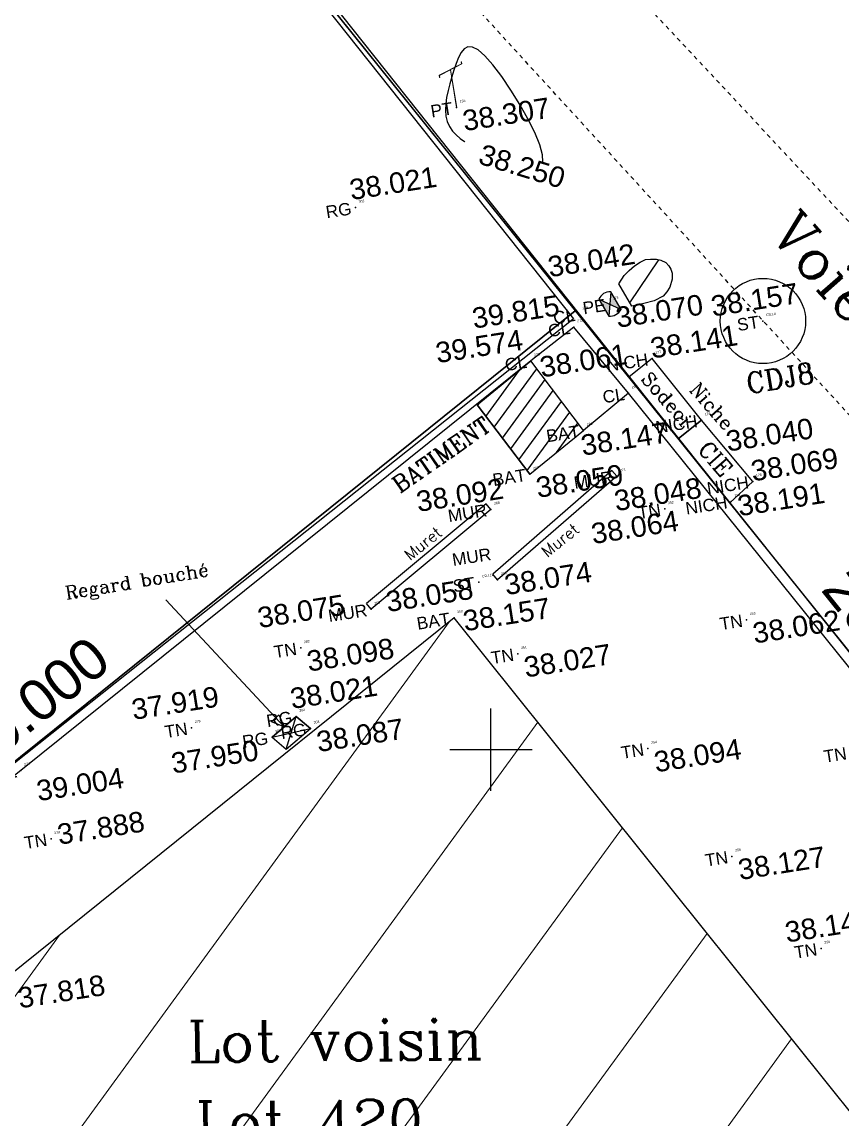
# Model space of a CAD drawing. Header units: metres. Extents: x 394092 to 394268, y 588562 to 588788.
# Drawn here: x 394188.6 to 394208.54, y 588641.02 to 588667.7 of the extents above; entities that cross this region are included whole.
import ezdxf
from ezdxf.enums import TextEntityAlignment as Align

# ---------------------------------------------------------------- set-up
doc = ezdxf.new("R2010")
doc.units = ezdxf.units.M
doc.linetypes.add('ACAD_ISO03W100', pattern=[30, 12, -18])
for name, color, linetype in [('BATIMENT', 6, 'Continuous'), ('CADRE', 7, 'Continuous'), ('Carroyage(1)_Croix', 7, 'Continuous'), ('CLOTURE', 7, 'Continuous'), ('CN_01_00', 7, 'Continuous'), ('Cotation Courbes de niveau', 7, 'Continuous'), ('Cotation Linéaire', 1, 'Continuous'), ('IL', 70, 'Continuous'), ('L', 10, 'Continuous'), ('NICHE', 1, 'Continuous'), ('POTEAU ELECTRIQUE', 20, 'Continuous'), ('POTEAU TELEPHONIQUE', 20, 'Continuous'), ('REGARD', 1, 'Continuous'), ('ROUTE', 251, 'Continuous'), ('TopoAlt', 150, 'Continuous'), ('TopoCod', 1, 'Continuous'), ('TOPOJIS', 7, 'Continuous'), ('TopoMat', 3, 'Continuous')]:
    doc.layers.add(name, color=color, linetype=linetype)
doc.layers.add('TELEPHONE', color=7, linetype='Continuous', lineweight=20)
doc.styles.add('ROMANC', font='romanc.shx', dxfattribs={"height": 10})
doc.styles.get("Standard").update_dxf_attribs({"font": 'arial.ttf'})
doc.dimstyles.new('ISO-25', dxfattribs={"dimtxt": 2.5, "dimasz": 2.5, "dimexe": 1.25, "dimexo": 0.625, "dimtad": 1, "dimdec": 3, "dimzin": 1, "dimtxsty": 'Standard', "dimcen": 2.5, "dimadec": 0, "dimazin": 0, "dimtfac": 1, "dimtdec": 3, "dimtmove": 0, "dimatfit": 3, "dimfxl": 1, "dimarcsym": 0})

# ---------------------------------------------------------------- blocks, each defined once
blk = doc.blocks.new('TCPOINT')
at = {"color": 0}
blk.add_point((0, 0), dxfattribs=at)
at = {"layer": 'TopoAlt'}
blk.add_attdef('ALT', text='', height=0.5, dxfattribs=at).set_placement((0.1, -0.1), align=Align.TOP_LEFT)
at = {"layer": 'TopoCod'}
blk.add_attdef('COD', text='', height=0.3, dxfattribs=at).set_placement((-0.1, 0), align=Align.MIDDLE_RIGHT)
at = {"layer": 'TopoMat'}
blk.add_attdef('MAT', (0.1, 0.1), '', height=0.3, dxfattribs=at)
blk = doc.blocks.new('p001')
at = {"layer": 'TELEPHONE', "color": 0}
for p, q in [((-0.01, 2.84), (-0.01, 0.188)), ((0, 2.823), (0, 0.188)), ((0.01, 2.847), (0.01, 0.188))]:
    blk.add_line(p, q, dxfattribs=at)
for points in [[(-0.832, 2.422), (-0.832, 2.567), (0.812, 3.114), (0.812, 3.244)], [(-0.812, 2.422), (-0.812, 2.552), (0.832, 3.099), (0.832, 3.244)], [(0.01, 2.836), (0.822, 3.107), (0.822, 3.244)], [(-0.822, 2.422), (-0.822, 2.56), (-0.01, 2.83)]]:
    blk.add_lwpolyline(points, dxfattribs=at)
at = {"layer": 'TELEPHONE', "flags": 128}
for points in [[(0.812, 3.244), (0.832, 3.244)], [(-0.812, 2.422), (-0.832, 2.422)], [(-0.01, 0.188), (0.01, 0.188)]]:
    blk.add_lwpolyline(points, dxfattribs=at)
blk = doc.blocks.new('jj')
h = blk.add_hatch(color=0)
h.dxf.hatch_style = 1
h.paths.add_polyline_path([(394414.784, 588989.632), (394415.033, 588989.457), (394415.282, 588989.633)])
h.paths.add_polyline_path([(394415.033, 588989.457), (394414.797, 588989.291), (394415.27, 588989.292)])
at = {"color": 0, "flags": 128}
blk.add_lwpolyline([(394414.784, 588989.632, 0.315698), (394414.797, 588989.291), (394415.27, 588989.292, 0.315698), (394415.282, 588989.633)], format="xyb", close=True, dxfattribs=at)
for points in [[(394414.784, 588989.632), (394415.27, 588989.292)], [(394414.797, 588989.291), (394415.282, 588989.633)]]:
    blk.add_lwpolyline(points, dxfattribs=at)
at = {"layer": 'POTEAU ELECTRIQUE', "color": 0, "flags": 128}
blk.add_lwpolyline([(394414.721, 588989.9), (394414.612, 588990.113), (394414.565, 588990.279), (394414.534, 588990.451), (394414.523, 588990.611), (394414.538, 588990.757), (394414.593, 588990.867), (394414.664, 588990.996), (394414.738, 588991.072), (394414.848, 588991.146), (394414.953, 588991.174), (394415.046, 588991.169), (394415.148, 588991.15), (394415.274, 588991.073), (394415.411, 588990.93), (394415.474, 588990.811), (394415.519, 588990.68), (394415.51, 588990.428), (394415.434, 588990.181), (394415.344, 588989.901), (394414.721, 588989.9)], close=True, dxfattribs=at)
blk.add_lwpolyline([(394415.254, 588989.9), (394414.701, 588991.034)], dxfattribs=at)
blk = doc.blocks.new('*D14')
at = {"layer": 'Defpoints', "color": 0, "transparency": 16777216}
for p in [(394120.614, 588761.996), (394247.991, 588603.509), (394247.991, 588603.509)]:
    blk.add_point(p, dxfattribs=at)
at = {"color": 0, "lineweight": 13, "transparency": 16777216, "insert": (394185.492, 588683.709), "char_height": 1.5, "attachment_point": 5, "rotation": 308.7891}
blk.add_mtext('203,330', dxfattribs=at)

msp = doc.modelspace()

# ---------------------------------------------------------------- hatches: boundary and pattern name
h = msp.add_hatch()
h.set_pattern_fill('ANSI31', color=256, scale=0.1, angle=8.91865)
h.set_pattern_definition([(53.918647236, (95911.74905, -54374.07048), (-0.25659765749, 0.1869863422), [])])
h.paths.add_polyline_path([(394200.9708, 588659.451), (394199.6652, 588658.3857), (394200.9473, 588656.6981), (394202.2529, 588657.7634)])
at = {"layer": 'BATIMENT', "lineweight": 13}
h = msp.add_hatch(dxfattribs=at)
h.set_pattern_fill('ANSI31', color=256, angle=8.91865)
h.set_pattern_definition([(53.91864724, (95911.749, -54374.0705), (-2.565976575, 1.869863422), [])])
h.paths.add_polyline_path([(394199.1027, 588653.2039), (394184.0994, 588641.1411), (394195.9924, 588626.1627), (394208.4362, 588610.8923), (394216.9051, 588617.404), (394210.8939, 588624.9088), (394211.3172, 588630.5132), (394214.9368, 588633.462)])
h.paths.add_polyline_path([(394192.1631, 588649.2622), (394194.5261, 588649.633), (394194.4073, 588650.3901), (394192.0443, 588650.0193)], flags=25)
h.paths.add_polyline_path([(394195.6969, 588649.7849), (394198.0598, 588650.1558), (394197.941, 588650.9129), (394195.578, 588650.5421)], flags=24)
h.paths.add_polyline_path([(394195.0566, 588650.8333), (394197.4196, 588651.2041), (394197.3008, 588651.9612), (394194.9378, 588651.5904)], flags=25)
h.paths.add_polyline_path([(394194.2637, 588652.8001), (394196.6267, 588653.1709), (394196.5078, 588653.928), (394194.1449, 588653.5572)], flags=9)
h.paths.add_polyline_path([(394199.2598, 588652.7224), (394201.6228, 588653.0932), (394201.504, 588653.8503), (394199.141, 588653.4795)], flags=9)
h.paths.add_polyline_path([(394215.0236, 588632.73), (394217.3866, 588633.1008), (394217.2677, 588633.8579), (394214.9048, 588633.4871)], flags=9)
h.paths.add_polyline_path([(394211.404, 588629.7812), (394213.7669, 588630.152), (394213.6481, 588630.9091), (394211.2852, 588630.5383)], flags=25)
h.paths.add_polyline_path([(394211.1741, 588625.3439), (394213.5371, 588625.7147), (394213.4183, 588626.4718), (394211.0553, 588626.101)], flags=25)
h.paths.add_polyline_path([(394210.9807, 588624.1768), (394213.3437, 588624.5476), (394213.2249, 588625.3047), (394210.8619, 588624.9339)], flags=24)
h.paths.add_polyline_path([(394212.6209, 588619.7326), (394214.9838, 588620.1035), (394214.865, 588620.8606), (394212.5021, 588620.4897)], flags=24)
h.paths.add_polyline_path([(394216.5418, 588617.6874), (394218.9048, 588618.0582), (394218.786, 588618.8153), (394216.423, 588618.4445)], flags=9)
h.paths.add_polyline_path([(394216.906, 588616.8393), (394219.2688, 588617.2101), (394219.1501, 588617.9667), (394216.7873, 588617.5959)], flags=9)
h.paths.add_polyline_path([(394203.7539, 588613.2918), (394206.1168, 588613.6626), (394205.998, 588614.4197), (394203.6351, 588614.0489)], flags=25)
h.paths.add_polyline_path([(394203.1194, 588617.1802), (394205.4823, 588617.551), (394205.3635, 588618.3081), (394203.0006, 588617.9373)], flags=25)
h.paths.add_polyline_path([(394198.4591, 588620.513), (394200.8221, 588620.8838), (394200.7033, 588621.6409), (394198.3403, 588621.2701)], flags=25)
h.paths.add_polyline_path([(394197.1363, 588621.984), (394199.4993, 588622.3548), (394199.3805, 588623.1119), (394197.0175, 588622.7411)], flags=25)
h.paths.add_polyline_path([(394194.2047, 588625.0327), (394196.5677, 588625.4035), (394196.4489, 588626.1606), (394194.0859, 588625.7898)], flags=25)
h.paths.add_polyline_path([(394196.071, 588626.0026), (394198.434, 588626.3735), (394198.3152, 588627.1306), (394195.9522, 588626.7597)], flags=25)
h.paths.add_polyline_path([(394195.4564, 588626.6253), (394197.8193, 588626.9961), (394197.7005, 588627.7532), (394195.3375, 588627.3824)], flags=25)
h.paths.add_polyline_path([(394191.3426, 588629.2122), (394193.7056, 588629.583), (394193.5868, 588630.3401), (394191.2238, 588629.9693)], flags=25)
h.paths.add_polyline_path([(394192.2284, 588630.7954), (394194.5913, 588631.1663), (394194.4725, 588631.9234), (394192.1096, 588631.5525)], flags=25)
h.paths.add_polyline_path([(394187.8454, 588633.2171), (394190.2084, 588633.5879), (394190.0895, 588634.345), (394187.7266, 588633.9742)], flags=25)
h.paths.add_polyline_path([(394185.7916, 588636.4743), (394188.1545, 588636.8451), (394188.0357, 588637.6022), (394185.6727, 588637.2314)], flags=25)
h.paths.add_polyline_path([(394184.295, 588638.181), (394186.6579, 588638.5518), (394186.5391, 588639.3089), (394184.1762, 588638.9381)], flags=25)
h.paths.add_polyline_path([(394184.1862, 588640.4091), (394186.5492, 588640.7799), (394186.4304, 588641.537), (394184.0674, 588641.1662)], flags=9)
h.paths.add_polyline_path([(394182.5013, 588640.8704), (394184.8643, 588641.2413), (394184.7455, 588641.9984), (394182.3825, 588641.6275)], flags=9)
h.paths.add_polyline_path([(394183.9424, 588642.8857), (394186.3054, 588643.2565), (394186.1866, 588644.0136), (394183.8236, 588643.6428)], flags=9)
h.paths.add_polyline_path([(394186.3997, 588644.0615), (394188.7627, 588644.4323), (394188.6439, 588645.1894), (394186.2809, 588644.8186)], flags=25)
h.paths.add_polyline_path([(394188.4357, 588643.5528), (394190.7987, 588643.9237), (394190.6798, 588644.6808), (394188.3169, 588644.31)], flags=24)
h.paths.add_polyline_path([(394197.4287, 588634.5396), (394203.9372, 588639.0675), (394203.0806, 588640.2988), (394196.5721, 588635.771)], flags=24)
h.paths.add_polyline_path([(394199.7943, 588634.2898), (394202.4719, 588636.1526), (394201.6153, 588637.384), (394198.9376, 588635.5212)], flags=24)

# ---------------------------------------------------------------- linework, layer by layer
at = {"elevation": -37.781, "flags": 128}
for points in [[(394203.9203, 588659.51), (394203.3641, 588659.0657), (394204.5629, 588657.5648), (394205.1186, 588658.0086)], [(394205.1186, 588658.0086), (394204.5629, 588657.5648), (394205.8101, 588656.0033), (394206.366, 588656.5231)]]:
    msp.add_lwpolyline(points, close=True, dxfattribs=at)
for points in [[(394194.9704, 588650.5552), (394192.0955, 588653.6395)], [(394194.9704, 588650.5552), (394194.6636, 588650.6731), (394194.8459, 588650.8478), (394194.9704, 588650.5552)]]:
    msp.add_lwpolyline(points, dxfattribs=at)
at = {"lineweight": 30}
msp.add_circle((394206.6154, 588660.4229, 0.376), 1.0367, dxfattribs=at)
at = {"layer": 'BATIMENT', "flags": 128}
for points, elevation in [([(394199.6652, 588658.3857), (394200.9708, 588659.451)], 0.205), ([(394200.9473, 588656.6981), (394202.2529, 588657.7634), (394200.9708, 588659.451)], 0.278), ([(394200.9473, 588656.6981), (394199.6652, 588658.3857)], 0.278), ([(394216.9051, 588617.404), (394210.8939, 588624.9088), (394211.3172, 588630.5132), (394214.9368, 588633.462), (394199.1027, 588653.2039), (394184.0994, 588641.1411), (394195.9924, 588626.1627), (394208.4362, 588610.8923), (394216.9051, 588617.404)], 2.744)]:
    msp.add_lwpolyline(points, dxfattribs=dict(at, elevation=elevation))
at = {"layer": 'BATIMENT', "elevation": -37.781, "flags": 128}
msp.add_lwpolyline([(394200.9708, 588659.451), (394199.6652, 588658.3857), (394200.9473, 588656.6981), (394202.2529, 588657.7634)], close=True, dxfattribs=at)
at = {"layer": 'Carroyage(1)_Croix', "ltscale": 0.001}
for p, q in [((394200, 588649), (394200, 588651)), ((394199, 588650), (394201, 588650))]:
    msp.add_line(p, q, dxfattribs=at)
at = {"layer": 'CLOTURE', "flags": 128}
for points, elevation in [([(394110.7477, 588726.5488), (394110.1005, 588730.6278), (394115.3171, 588757.8507), (394120.6577, 588762.3399), (394152.0848, 588723.2374), (394164.569, 588707.5167), (394177.1974, 588691.9665), (394202.1451, 588660.5919), (394213.2133, 588646.7343), (394223.5705, 588633.8856)], -0.05), ([(394110.9182, 588726.6227), (394110.2832, 588730.6249), (394115.4819, 588757.754), (394120.6327, 588762.0837), (394151.9442, 588723.125), (394164.4286, 588707.404), (394177.0571, 588691.8538), (394202.0044, 588660.4797)], -0.05), ([(394178.4947, 588641.8052), (394202.0042, 588660.4799)], 0.863), ([(394223.314, 588633.7269), (394212.7087, 588647.0407), (394203.3469, 588658.6679), (394202.0205, 588660.2768), (394200.9708, 588659.451), (394188.5703, 588649.4952), (394178.88, 588641.7624), (394180.2142, 588639.8268)], 0.205), ([(394203.3469, 588658.6679), (394202.2529, 588657.7634)], 0.205)]:
    msp.add_lwpolyline(points, dxfattribs=dict(at, elevation=elevation))
at = {"layer": 'CLOTURE', "color": 2, "true_color": 0xf1eb1f, "flags": 128}
for points, elevation in [([(394202.9421, 588656.7859), (394200.045, 588654.2643)], 0.267), ([(394203.0603, 588656.6501), (394202.9421, 588656.7859)], 0.267), ([(394203.0603, 588656.6501), (394200.1632, 588654.1285)], 0.267), ([(394199.8831, 588655.9809), (394196.9716, 588653.5511)], 0.311), ([(394199.9985, 588655.8427), (394199.8831, 588655.9809)], 0.311), ([(394199.9985, 588655.8427), (394197.0869, 588653.4129)], 0.311), ([(394200.1632, 588654.1285), (394200.045, 588654.2643)], 0.267), ([(394197.0869, 588653.4129), (394196.9716, 588653.5511)], 0.294)]:
    msp.add_lwpolyline(points, dxfattribs=dict(at, elevation=elevation))
at = {"layer": 'CN_01_00', "color": 7, "elevation": 38.25, "flags": 128}
msp.add_lwpolyline([(394201.2598, 588664.2965), (394201.2577, 588664.4653), (394201.1905, 588664.706), (394201.0669, 588665.0038), (394200.8996, 588665.3388), (394200.7013, 588665.6909), (394200.4848, 588666.0401), (394200.2628, 588666.3665), (394200.048, 588666.6502), (394199.8533, 588666.871), (394199.6885, 588667.014), (394199.5522, 588667.0842), (394199.4404, 588667.0912), (394199.3488, 588667.0451), (394199.2733, 588666.9556), (394199.2097, 588666.8327), (394199.1538, 588666.6861), (394199.1015, 588666.5258), (394199.0499, 588666.3602), (394199.0008, 588666.1929), (394198.9574, 588666.026), (394198.9228, 588665.8615), (394198.9001, 588665.7017), (394198.8925, 588665.5486), (394198.9031, 588665.4044), (394198.935, 588665.2712), (394198.99, 588665.1507), (394199.0647, 588665.0427), (394199.1543, 588664.9466), (394199.2541, 588664.8618), (394199.3592, 588664.7877), (394199.3695, 588664.7815)], dxfattribs=at)
at = {"layer": 'IL'}
msp.add_lwpolyline([(394120.61, 588761.997), (394247.987, 588603.51), (394236.529, 588569.878), (394110.794, 588726.321), (394115.233, 588757.675)], close=True, dxfattribs=at)
at = {"layer": 'L'}
for points in [[(394189.52, 588676.257), (394202.049, 588660.668), (394178.663, 588641.876), (394166.134, 588657.465)], [(394202.049, 588660.668), (394214.578, 588645.078), (394191.192, 588626.287), (394178.663, 588641.876)]]:
    msp.add_lwpolyline(points, close=True, dxfattribs=at)
at = {"layer": 'NICHE', "flags": 128}
for points, elevation in [([(394205.8101, 588656.0033), (394206.366, 588656.5231), (394205.1186, 588658.0086), (394203.9203, 588659.51), (394203.3641, 588659.0657)], 0.41), ([(394205.1186, 588658.0086), (394204.5629, 588657.5648)], 0.259)]:
    msp.add_lwpolyline(points, dxfattribs=dict(at, elevation=elevation))
at = {"layer": 'REGARD', "flags": 128}
for points, elevation in [([(394194.678, 588650.3028), (394195.2628, 588650.8076), (394195.6101, 588650.5169)], 0.169), ([(394195.0252, 588650.0122), (394195.2628, 588650.8076)], -37.781), ([(394194.678, 588650.3028), (394195.6101, 588650.5169)], -37.781), ([(394194.678, 588650.3028), (394195.0252, 588650.0122)], 0.169), ([(394195.0252, 588650.0122), (394195.6101, 588650.5169)], 0.306)]:
    msp.add_lwpolyline(points, dxfattribs=dict(at, elevation=elevation))
at = {"layer": 'REGARD', "elevation": -37.781, "flags": 128}
msp.add_lwpolyline([(394195.2628, 588650.8076), (394194.678, 588650.3028), (394195.0252, 588650.0122), (394195.6101, 588650.5169)], close=True, dxfattribs=at)
at = {"layer": 'ROUTE', "linetype": 'ACAD_ISO03W100', "lineweight": 30, "ltscale": 0.002, "flags": 128}
for points, elevation in [([(394251.5401, 588613.4872), (394247.1732, 588619.3318), (394239.1489, 588624.9325), (394236.0797, 588628.8156), (394234.03, 588632.221), (394228.4878, 588639.8855), (394219.3841, 588651.4226), (394200.8101, 588671.2791), (394190.2476, 588685.1331), (394180.5288, 588698.7389), (394169.2745, 588711.7312), (394143.9048, 588748.7184), (394128.9052, 588766.3983)], 0.081), ([(394249.8528, 588611.9702), (394245.2076, 588617.9048), (394237.269, 588623.2953), (394234.4408, 588627.3458), (394232.0817, 588630.3038), (394226.3169, 588638.316), (394216.8875, 588649.2189), (394198.977, 588668.7696), (394186.8433, 588683.0633), (394177.5546, 588696.2568), (394166.2286, 588708.9969), (394154.3682, 588724.1099), (394146.1974, 588734.9786), (394134.3379, 588753.0657), (394125.7094, 588762.8584)], 0.097)]:
    msp.add_lwpolyline(points, dxfattribs=dict(at, elevation=elevation))

# ---------------------------------------------------------------- block references
at = {"rotation": 300.273174240318}
msp.add_blockref('jj', (-313300.8831, 632366.8225, 0.289), dxfattribs=at)
at = {"layer": 'POTEAU TELEPHONIQUE', "color": 0, "xscale": 0.3516709976367164, "yscale": 0.3516709976367164, "zscale": 0.3516709976367164, "rotation": 9.00787909859095}
msp.add_blockref('p001', (394199.1744, 588665.5514, 0.526), dxfattribs=at)
at = {"layer": 'TOPOJIS'}
ref = msp.add_blockref('TCPOINT', (394199.1641, 588665.6165, 38.307), dxfattribs=dict(at, rotation=8.918647236070969))
ref.add_attrib('MAT', '158', (394199.2474, 588665.7308, 38.307), dxfattribs={"layer": 'TopoMat', "height": 0.06, "rotation": 8.91865})
ref.add_attrib('ALT', '38.307', dxfattribs={"layer": 'TopoAlt', "height": 0.5, "rotation": 8.91865}).set_placement((394199.2784, 588665.5332, 38.307), align=Align.TOP_LEFT)
ref.add_attrib('COD', 'PT', dxfattribs={"layer": 'TopoCod', "height": 0.3, "rotation": 8.91865}).set_placement((394199.0653, 588665.601, 38.307), align=Align.MIDDLE_RIGHT)
ref = msp.add_blockref('TCPOINT', (394196.706, 588663.1805, 38.021), dxfattribs=dict(at, rotation=8.918647236070969))
ref.add_attrib('MAT', '302', (394196.7893, 588663.2948, 38.021), dxfattribs={"layer": 'TopoMat', "height": 0.06, "rotation": 8.91865})
ref.add_attrib('ALT', '38.021', dxfattribs={"layer": 'TopoAlt', "height": 0.5, "rotation": 8.91865}).set_placement((394196.5273, 588663.8549, 38.021), align=Align.TOP_LEFT)
ref.add_attrib('COD', 'RG', dxfattribs={"layer": 'TopoCod', "height": 0.3, "rotation": 8.91865}).set_placement((394196.6072, 588663.165, 38.021), align=Align.MIDDLE_RIGHT)
ref = msp.add_blockref('TCPOINT', (394202.1451, 588660.5919, 38.042), dxfattribs=dict(at, rotation=8.918647236070969))
ref.add_attrib('MAT', '175', (394202.2284, 588660.7062, 38.042), dxfattribs={"layer": 'TopoMat', "height": 0.06, "rotation": 8.91865})
ref.add_attrib('ALT', '38.042', dxfattribs={"layer": 'TopoAlt', "height": 0.5, "rotation": 8.91865}).set_placement((394201.3495, 588661.9805, 38.042), align=Align.TOP_LEFT)
ref.add_attrib('COD', 'CL', dxfattribs={"layer": 'TopoCod', "height": 0.3, "rotation": 8.91865}).set_placement((394202.0463, 588660.5764, 38.042), align=Align.MIDDLE_RIGHT)
ref = msp.add_blockref('TCPOINT', (394206.6154, 588660.4229, 38.157), dxfattribs=dict(at, rotation=8.918647236070969))
ref.add_attrib('MAT', 'CDJ.8', (394206.6987, 588660.5372, 38.157), dxfattribs={"layer": 'TopoMat', "height": 0.06, "rotation": 8.91865})
ref.add_attrib('ALT', '38.157', dxfattribs={"layer": 'TopoAlt', "height": 0.5, "rotation": 8.91865}).set_placement((394205.3171, 588661.0231, 38.157), align=Align.TOP_LEFT)
ref.add_attrib('COD', 'ST', dxfattribs={"layer": 'TopoCod', "height": 0.3, "rotation": 8.91865}).set_placement((394206.5166, 588660.4074, 38.157), align=Align.MIDDLE_RIGHT)
ref = msp.add_blockref('TCPOINT', (394202.0205, 588660.2768, 39.815), dxfattribs=dict(at, rotation=8.918647236070969))
ref.add_attrib('MAT', '272', (394202.1038, 588660.391, 39.815), dxfattribs={"layer": 'TopoMat', "height": 0.06, "rotation": 8.91865})
ref.add_attrib('ALT', '39.815', dxfattribs={"layer": 'TopoAlt', "height": 0.5, "rotation": 8.91865}).set_placement((394199.5083, 588660.7297, 39.815), align=Align.TOP_LEFT)
ref.add_attrib('COD', 'CL', dxfattribs={"layer": 'TopoCod', "height": 0.3, "rotation": 8.91865}).set_placement((394201.9217, 588660.2613, 39.815), align=Align.MIDDLE_RIGHT)
ref = msp.add_blockref('TCPOINT', (394202.8877, 588660.8329, 38.07), dxfattribs=dict(at, rotation=8.918647236070969))
ref.add_attrib('MAT', '176', (394202.971, 588660.9472, 38.07), dxfattribs={"layer": 'TopoMat', "height": 0.06, "rotation": 8.91865})
ref.add_attrib('ALT', '38.070', dxfattribs={"layer": 'TopoAlt', "height": 0.5, "rotation": 8.91865}).set_placement((394203.002, 588660.7496, 38.07), align=Align.TOP_LEFT)
ref.add_attrib('COD', 'PE', dxfattribs={"layer": 'TopoCod', "height": 0.3, "rotation": 8.91865}).set_placement((394202.7889, 588660.8174, 38.07), align=Align.MIDDLE_RIGHT)
ref = msp.add_blockref('TCPOINT', (394200.9708, 588659.451, 39.574), dxfattribs=dict(at, rotation=8.918647236070969))
ref.add_attrib('MAT', '273', (394201.0541, 588659.5653, 39.574), dxfattribs={"layer": 'TopoMat', "height": 0.06, "rotation": 8.91865})
ref.add_attrib('ALT', '39.574', dxfattribs={"layer": 'TopoAlt', "height": 0.5, "rotation": 8.91865}).set_placement((394198.6195, 588659.8905, 39.574), align=Align.TOP_LEFT)
ref.add_attrib('COD', 'CL', dxfattribs={"layer": 'TopoCod', "height": 0.3, "rotation": 8.91865}).set_placement((394200.872, 588659.4355, 39.574), align=Align.MIDDLE_RIGHT)
ref = msp.add_blockref('TCPOINT', (394203.9203, 588659.51, 38.141), dxfattribs=dict(at, rotation=8.918647236070969))
ref.add_attrib('MAT', '177', (394204.0036, 588659.6243, 38.141), dxfattribs={"layer": 'TopoMat', "height": 0.06, "rotation": 8.91865})
ref.add_attrib('ALT', '38.141', dxfattribs={"layer": 'TopoAlt', "height": 0.5, "rotation": 8.91865}).set_placement((394203.8428, 588660.004, 38.141), align=Align.TOP_LEFT)
ref.add_attrib('COD', 'NICH', dxfattribs={"layer": 'TopoCod', "height": 0.3, "rotation": 8.91865}).set_placement((394203.8215, 588659.4945, 38.141), align=Align.MIDDLE_RIGHT)
ref = msp.add_blockref('TCPOINT', (394203.3469, 588658.6679, 38.061), dxfattribs=dict(at, rotation=8.918647236070969))
ref.add_attrib('MAT', '265', (394203.4302, 588658.7822, 38.061), dxfattribs={"layer": 'TopoMat', "height": 0.06, "rotation": 8.91865})
ref.add_attrib('ALT', '38.061', dxfattribs={"layer": 'TopoAlt', "height": 0.5, "rotation": 8.91865}).set_placement((394201.1534, 588659.5439, 38.061), align=Align.TOP_LEFT)
ref.add_attrib('COD', 'CL', dxfattribs={"layer": 'TopoCod', "height": 0.3, "rotation": 8.91865}).set_placement((394203.2481, 588658.6524, 38.061), align=Align.MIDDLE_RIGHT)
ref = msp.add_blockref('TCPOINT', (394205.1186, 588658.0086, 38.04), dxfattribs=dict(at, rotation=8.918647236070969))
ref.add_attrib('MAT', '179', (394205.2019, 588658.1229, 38.04), dxfattribs={"layer": 'TopoMat', "height": 0.06, "rotation": 8.91865})
ref.add_attrib('ALT', '38.040', dxfattribs={"layer": 'TopoAlt', "height": 0.5, "rotation": 8.91865}).set_placement((394205.6816, 588657.7398, 38.04), align=Align.TOP_LEFT)
ref.add_attrib('COD', 'NICH', dxfattribs={"layer": 'TopoCod', "height": 0.3, "rotation": 8.91865}).set_placement((394205.0198, 588657.9931, 38.04), align=Align.MIDDLE_RIGHT)
ref = msp.add_blockref('TCPOINT', (394202.2529, 588657.7634, 38.147), dxfattribs=dict(at, rotation=8.918647236070969))
ref.add_attrib('MAT', '266', (394202.3362, 588657.8777, 38.147), dxfattribs={"layer": 'TopoMat', "height": 0.06, "rotation": 8.91865})
ref.add_attrib('ALT', '38.147', dxfattribs={"layer": 'TopoAlt', "height": 0.5, "rotation": 8.91865}).set_placement((394202.1525, 588657.6404, 38.147), align=Align.TOP_LEFT)
ref.add_attrib('COD', 'BAT', dxfattribs={"layer": 'TopoCod', "height": 0.3, "rotation": 8.91865}).set_placement((394202.1541, 588657.7479, 38.147), align=Align.MIDDLE_RIGHT)
ref = msp.add_blockref('TCPOINT', (394206.366, 588656.5231, 38.069), dxfattribs=dict(at, rotation=8.918647236070969))
ref.add_attrib('MAT', '178', (394206.4492, 588656.6374, 38.069), dxfattribs={"layer": 'TopoMat', "height": 0.06, "rotation": 8.91865})
ref.add_attrib('ALT', '38.069', dxfattribs={"layer": 'TopoAlt', "height": 0.5, "rotation": 8.91865}).set_placement((394206.2884, 588657.017, 38.069), align=Align.TOP_LEFT)
ref.add_attrib('COD', 'NICH', dxfattribs={"layer": 'TopoCod', "height": 0.3, "rotation": 8.91865}).set_placement((394206.2672, 588656.5076, 38.069), align=Align.MIDDLE_RIGHT)
ref = msp.add_blockref('TCPOINT', (394200.9473, 588656.6981, 38.059), dxfattribs=dict(at, rotation=8.918647236070969))
ref.add_attrib('MAT', '267', (394201.0306, 588656.8124, 38.059), dxfattribs={"layer": 'TopoMat', "height": 0.06, "rotation": 8.91865})
ref.add_attrib('ALT', '38.059', dxfattribs={"layer": 'TopoAlt', "height": 0.5, "rotation": 8.91865}).set_placement((394201.0616, 588656.6148, 38.059), align=Align.TOP_LEFT)
ref.add_attrib('COD', 'BAT', dxfattribs={"layer": 'TopoCod', "height": 0.3, "rotation": 8.91865}).set_placement((394200.8485, 588656.6826, 38.059), align=Align.MIDDLE_RIGHT)
ref = msp.add_blockref('TCPOINT', (394203.0603, 588656.6501, 38.048), dxfattribs=dict(at, rotation=8.918647236070969))
ref.add_attrib('MAT', '271', (394203.1436, 588656.7644, 38.048), dxfattribs={"layer": 'TopoMat', "height": 0.06, "rotation": 8.91865})
ref.add_attrib('ALT', '38.048', dxfattribs={"layer": 'TopoAlt', "height": 0.5, "rotation": 8.91865}).set_placement((394202.9636, 588656.2921, 38.048), align=Align.TOP_LEFT)
ref.add_attrib('COD', 'MUR', dxfattribs={"layer": 'TopoCod', "height": 0.3, "rotation": 8.91865}).set_placement((394202.9615, 588656.6346, 38.048), align=Align.MIDDLE_RIGHT)
ref = msp.add_blockref('TCPOINT', (394199.9985, 588655.8427, 38.092), dxfattribs=dict(at, rotation=8.918647236070969))
ref.add_attrib('MAT', '268', (394200.0817, 588655.957, 38.092), dxfattribs={"layer": 'TopoMat', "height": 0.06, "rotation": 8.91865})
ref.add_attrib('ALT', '38.092', dxfattribs={"layer": 'TopoAlt', "height": 0.5, "rotation": 8.91865}).set_placement((394198.1502, 588656.2733, 38.092), align=Align.TOP_LEFT)
ref.add_attrib('COD', 'MUR', dxfattribs={"layer": 'TopoCod', "height": 0.3, "rotation": 8.91865}).set_placement((394199.8997, 588655.8272, 38.092), align=Align.MIDDLE_RIGHT)
ref = msp.add_blockref('TCPOINT', (394205.8443, 588656.0353, 38.191), dxfattribs=dict(at, rotation=8.918647236070969))
ref.add_attrib('MAT', '180', (394205.9276, 588656.1496, 38.191), dxfattribs={"layer": 'TopoMat', "height": 0.06, "rotation": 8.91865})
ref.add_attrib('ALT', '38.191', dxfattribs={"layer": 'TopoAlt', "height": 0.5, "rotation": 8.91865}).set_placement((394205.9621, 588656.1681, 38.191), align=Align.TOP_LEFT)
ref.add_attrib('COD', 'NICH', dxfattribs={"layer": 'TopoCod', "height": 0.3, "rotation": 8.91865}).set_placement((394205.7455, 588656.0198, 38.191), align=Align.MIDDLE_RIGHT)
ref = msp.add_blockref('TCPOINT', (394204.2269, 588655.8533, 38.064), dxfattribs=dict(at, rotation=8.918647236070969))
ref.add_attrib('MAT', '252', (394204.3102, 588655.9676, 38.064), dxfattribs={"layer": 'TopoMat', "height": 0.06, "rotation": 8.91865})
ref.add_attrib('ALT', '38.064', dxfattribs={"layer": 'TopoAlt', "height": 0.5, "rotation": 8.91865}).set_placement((394202.404, 588655.4916, 38.064), align=Align.TOP_LEFT)
ref.add_attrib('COD', 'TN', dxfattribs={"layer": 'TopoCod', "height": 0.3, "rotation": 8.91865}).set_placement((394204.1281, 588655.8378, 38.064), align=Align.MIDDLE_RIGHT)
ref = msp.add_blockref('TCPOINT', (394200.1632, 588654.1285, 38.074), dxfattribs=dict(at, rotation=8.918647236070969))
ref.add_attrib('MAT', '270', (394200.2465, 588654.2428, 38.074), dxfattribs={"layer": 'TopoMat', "height": 0.06, "rotation": 8.91865})
ref.add_attrib('ALT', '38.074', dxfattribs={"layer": 'TopoAlt', "height": 0.5, "rotation": 8.91865}).set_placement((394200.2937, 588654.2502, 38.074), align=Align.TOP_LEFT)
ref.add_attrib('COD', 'MUR', dxfattribs={"layer": 'TopoCod', "height": 0.3, "rotation": 8.91865}).set_placement((394200.0021, 588654.7618, 38.074), align=Align.MIDDLE_RIGHT)
ref = msp.add_blockref('TCPOINT', (394199.7067, 588654.07, 38.058), dxfattribs=dict(at, rotation=8.918647236070969))
ref.add_attrib('MAT', 'CDJ.12', (394199.79, 588654.1843, 38.058), dxfattribs={"layer": 'TopoMat', "height": 0.06, "rotation": 8.91865})
ref.add_attrib('ALT', '38.058', dxfattribs={"layer": 'TopoAlt', "height": 0.5, "rotation": 8.91865}).set_placement((394197.4117, 588653.8379, 38.058), align=Align.TOP_LEFT)
ref.add_attrib('COD', 'ST', dxfattribs={"layer": 'TopoCod', "height": 0.3, "rotation": 8.91865}).set_placement((394199.608, 588654.0545, 38.058), align=Align.MIDDLE_RIGHT)
ref = msp.add_blockref('TCPOINT', (394197.0869, 588653.4129, 38.075), dxfattribs=dict(at, rotation=8.918647236070969))
ref.add_attrib('MAT', '269', (394197.1702, 588653.5272, 38.075), dxfattribs={"layer": 'TopoMat', "height": 0.06, "rotation": 8.91865})
ref.add_attrib('ALT', '38.075', dxfattribs={"layer": 'TopoAlt', "height": 0.5, "rotation": 8.91865}).set_placement((394194.2912, 588653.4488, 38.075), align=Align.TOP_LEFT)
ref.add_attrib('COD', 'MUR', dxfattribs={"layer": 'TopoCod', "height": 0.3, "rotation": 8.91865}).set_placement((394196.9882, 588653.3974, 38.075), align=Align.MIDDLE_RIGHT)
ref = msp.add_blockref('TCPOINT', (394199.1027, 588653.2039, 38.157), dxfattribs=dict(at, rotation=8.918647236070969))
ref.add_attrib('MAT', '250', (394199.186, 588653.3182, 38.157), dxfattribs={"layer": 'TopoMat', "height": 0.06, "rotation": 8.91865})
ref.add_attrib('ALT', '38.157', dxfattribs={"layer": 'TopoAlt', "height": 0.5, "rotation": 8.91865}).set_placement((394199.2873, 588653.3711, 2.744), align=Align.TOP_LEFT)
ref.add_attrib('COD', 'BAT', dxfattribs={"layer": 'TopoCod', "height": 0.3, "rotation": 8.91865}).set_placement((394199.0039, 588653.1884, 38.157), align=Align.MIDDLE_RIGHT)
ref = msp.add_blockref('TCPOINT', (394206.2171, 588653.1563, 38.062), dxfattribs=dict(at, rotation=8.918647236070969))
ref.add_attrib('MAT', '253', (394206.3004, 588653.2706, 38.062), dxfattribs={"layer": 'TopoMat', "height": 0.06, "rotation": 8.91865})
ref.add_attrib('ALT', '38.062', dxfattribs={"layer": 'TopoAlt', "height": 0.5, "rotation": 8.91865}).set_placement((394206.3314, 588653.073, 38.062), align=Align.TOP_LEFT)
ref.add_attrib('COD', 'TN', dxfattribs={"layer": 'TopoCod', "height": 0.3, "rotation": 8.91865}).set_placement((394206.1183, 588653.1408, 38.062), align=Align.MIDDLE_RIGHT)
ref = msp.add_blockref('TCPOINT', (394195.3749, 588652.4731, 38.098), dxfattribs=dict(at, rotation=8.918647236070969))
ref.add_attrib('MAT', '280', (394195.4582, 588652.5874, 38.098), dxfattribs={"layer": 'TopoMat', "height": 0.06, "rotation": 8.91865})
ref.add_attrib('ALT', '38.098', dxfattribs={"layer": 'TopoAlt', "height": 0.5, "rotation": 8.91865}).set_placement((394195.4892, 588652.3898, 38.098), align=Align.TOP_LEFT)
ref.add_attrib('COD', 'TN', dxfattribs={"layer": 'TopoCod', "height": 0.3, "rotation": 8.91865}).set_placement((394195.2761, 588652.4576, 38.098), align=Align.MIDDLE_RIGHT)
ref = msp.add_blockref('TCPOINT', (394200.654, 588652.3298, 38.027), dxfattribs=dict(at, rotation=8.918647236070969))
ref.add_attrib('MAT', '251', (394200.7373, 588652.4441, 38.027), dxfattribs={"layer": 'TopoMat', "height": 0.06, "rotation": 8.91865})
ref.add_attrib('ALT', '38.027', dxfattribs={"layer": 'TopoAlt', "height": 0.5, "rotation": 8.91865}).set_placement((394200.7683, 588652.2465, 38.027), align=Align.TOP_LEFT)
ref.add_attrib('COD', 'TN', dxfattribs={"layer": 'TopoCod', "height": 0.3, "rotation": 8.91865}).set_placement((394200.5552, 588652.3143, 38.027), align=Align.MIDDLE_RIGHT)
ref = msp.add_blockref('TCPOINT', (394195.2628, 588650.8076, 38.021), dxfattribs=dict(at, rotation=8.918647236070969))
ref.add_attrib('MAT', '302', (394195.3461, 588650.9219, 38.021), dxfattribs={"layer": 'TopoMat', "height": 0.06, "rotation": 8.91865})
ref.add_attrib('ALT', '38.021', dxfattribs={"layer": 'TopoAlt', "height": 0.5, "rotation": 8.91865}).set_placement((394195.0841, 588651.482, 38.021), align=Align.TOP_LEFT)
ref.add_attrib('COD', 'RG', dxfattribs={"layer": 'TopoCod', "height": 0.3, "rotation": 8.91865}).set_placement((394195.164, 588650.7921, 38.021), align=Align.MIDDLE_RIGHT)
ref = msp.add_blockref('TCPOINT', (394192.7199, 588650.531, 37.919), dxfattribs=dict(at, rotation=8.918647236070969))
ref.add_attrib('MAT', '279', (394192.8032, 588650.6453, 37.919), dxfattribs={"layer": 'TopoMat', "height": 0.06, "rotation": 8.91865})
ref.add_attrib('ALT', '37.919', dxfattribs={"layer": 'TopoAlt', "height": 0.5, "rotation": 8.91865}).set_placement((394191.2299, 588651.217, 37.919), align=Align.TOP_LEFT)
ref.add_attrib('COD', 'TN', dxfattribs={"layer": 'TopoCod', "height": 0.3, "rotation": 8.91865}).set_placement((394192.6211, 588650.5155, 37.919), align=Align.MIDDLE_RIGHT)
ref = msp.add_blockref('TCPOINT', (394195.6101, 588650.5169, 38.087), dxfattribs=dict(at, rotation=8.918647236070969))
ref.add_attrib('MAT', '303', (394195.6933, 588650.6312, 38.087), dxfattribs={"layer": 'TopoMat', "height": 0.06, "rotation": 8.91865})
ref.add_attrib('ALT', '38.087', dxfattribs={"layer": 'TopoAlt', "height": 0.5, "rotation": 8.91865}).set_placement((394195.7243, 588650.4336, 38.087), align=Align.TOP_LEFT)
ref.add_attrib('COD', 'RG', dxfattribs={"layer": 'TopoCod', "height": 0.3, "rotation": 8.91865}).set_placement((394195.5113, 588650.5014, 38.087), align=Align.MIDDLE_RIGHT)
ref = msp.add_blockref('TCPOINT', (394194.678, 588650.3028, 37.95), dxfattribs=dict(at, rotation=8.918647236070969))
ref.add_attrib('MAT', '301', (394194.7613, 588650.4171, 37.95), dxfattribs={"layer": 'TopoMat', "height": 0.06, "rotation": 8.91865})
ref.add_attrib('ALT', '37.950', dxfattribs={"layer": 'TopoAlt', "height": 0.5, "rotation": 8.91865}).set_placement((394192.1906, 588649.9109, 37.95), align=Align.TOP_LEFT)
ref.add_attrib('COD', 'RG', dxfattribs={"layer": 'TopoCod', "height": 0.3, "rotation": 8.91865}).set_placement((394194.5792, 588650.2873, 37.95), align=Align.MIDDLE_RIGHT)
ref = msp.add_blockref('TCPOINT', (394203.8176, 588650.0244, 38.094), dxfattribs=dict(at, rotation=8.918647236070969))
ref.add_attrib('MAT', '254', (394203.9009, 588650.1387, 38.094), dxfattribs={"layer": 'TopoMat', "height": 0.06, "rotation": 8.91865})
ref.add_attrib('ALT', '38.094', dxfattribs={"layer": 'TopoAlt', "height": 0.5, "rotation": 8.91865}).set_placement((394203.9319, 588649.9411, 38.094), align=Align.TOP_LEFT)
ref.add_attrib('COD', 'TN', dxfattribs={"layer": 'TopoCod', "height": 0.3, "rotation": 8.91865}).set_placement((394203.7189, 588650.0089, 38.094), align=Align.MIDDLE_RIGHT)
ref = msp.add_blockref('TCPOINT', (394208.7457, 588649.9313, 38.024), dxfattribs=dict(at, rotation=8.918647236070969))
ref.add_attrib('MAT', '256', (394208.829, 588650.0456, 38.024), dxfattribs={"layer": 'TopoMat', "height": 0.06, "rotation": 8.91865})
ref.add_attrib('ALT', '38.024', dxfattribs={"layer": 'TopoAlt', "height": 0.5, "rotation": 8.91865}).set_placement((394208.86, 588649.848, 38.024), align=Align.TOP_LEFT)
ref.add_attrib('COD', 'TN', dxfattribs={"layer": 'TopoCod', "height": 0.3, "rotation": 8.91865}).set_placement((394208.6469, 588649.9158, 38.024), align=Align.MIDDLE_RIGHT)
ref = msp.add_blockref('TCPOINT', (394188.5703, 588649.4952, 39.004), dxfattribs=dict(at, rotation=8.918647236070969))
ref.add_attrib('MAT', '274', (394188.6536, 588649.6095, 39.004), dxfattribs={"layer": 'TopoMat', "height": 0.06, "rotation": 8.91865})
ref.add_attrib('ALT', '39.004', dxfattribs={"layer": 'TopoAlt', "height": 0.5, "rotation": 8.91865}).set_placement((394188.9152, 588649.2402, 39.004), align=Align.TOP_LEFT)
ref.add_attrib('COD', 'CL', dxfattribs={"layer": 'TopoCod', "height": 0.3, "rotation": 8.91865}).set_placement((394188.4716, 588649.4797, 39.004), align=Align.MIDDLE_RIGHT)
ref = msp.add_blockref('TCPOINT', (394189.3041, 588647.8318, 37.888), dxfattribs=dict(at, rotation=8.918647236070969))
ref.add_attrib('MAT', '278', (394189.3874, 588647.9461, 37.888), dxfattribs={"layer": 'TopoMat', "height": 0.06, "rotation": 8.91865})
ref.add_attrib('ALT', '37.888', dxfattribs={"layer": 'TopoAlt', "height": 0.5, "rotation": 8.91865}).set_placement((394189.4219, 588648.1806, 37.888), align=Align.TOP_LEFT)
ref.add_attrib('COD', 'TN', dxfattribs={"layer": 'TopoCod', "height": 0.3, "rotation": 8.91865}).set_placement((394189.2053, 588647.8163, 37.888), align=Align.MIDDLE_RIGHT)
ref = msp.add_blockref('TCPOINT', (394205.8614, 588647.4056, 38.127), dxfattribs=dict(at, rotation=8.918647236070969))
ref.add_attrib('MAT', '255', (394205.9446, 588647.5199, 38.127), dxfattribs={"layer": 'TopoMat', "height": 0.06, "rotation": 8.91865})
ref.add_attrib('ALT', '38.127', dxfattribs={"layer": 'TopoAlt', "height": 0.5, "rotation": 8.91865}).set_placement((394205.9756, 588647.3223, 38.127), align=Align.TOP_LEFT)
ref.add_attrib('COD', 'TN', dxfattribs={"layer": 'TopoCod', "height": 0.3, "rotation": 8.91865}).set_placement((394205.7626, 588647.3901, 38.127), align=Align.MIDDLE_RIGHT)
ref = msp.add_blockref('TCPOINT', (394208.0287, 588645.1665, 38.141), dxfattribs=dict(at, rotation=8.918647236070969))
ref.add_attrib('MAT', '258', (394208.112, 588645.2808, 38.141), dxfattribs={"layer": 'TopoMat', "height": 0.06, "rotation": 8.91865})
ref.add_attrib('ALT', '38.141', dxfattribs={"layer": 'TopoAlt', "height": 0.5, "rotation": 8.91865}).set_placement((394207.1153, 588645.8016, 38.141), align=Align.TOP_LEFT)
ref.add_attrib('COD', 'TN', dxfattribs={"layer": 'TopoCod', "height": 0.3, "rotation": 8.91865}).set_placement((394207.9299, 588645.151, 38.141), align=Align.MIDDLE_RIGHT)
ref = msp.add_blockref('TCPOINT', (394187.3811, 588643.8759, 37.818), dxfattribs=dict(at, rotation=8.918647236070969))
ref.add_attrib('MAT', '298', (394187.4644, 588643.9902, 37.818), dxfattribs={"layer": 'TopoMat', "height": 0.06, "rotation": 8.91865})
ref.add_attrib('ALT', '37.818', dxfattribs={"layer": 'TopoAlt', "height": 0.5, "rotation": 8.91865}).set_placement((394188.4632, 588644.2016, 37.818), align=Align.TOP_LEFT)
ref.add_attrib('COD', 'RG', dxfattribs={"layer": 'TopoCod', "height": 0.3, "rotation": 8.91865}).set_placement((394187.2823, 588643.8604, 37.818), align=Align.MIDDLE_RIGHT)

# ---------------------------------------------------------------- texts
at = {"layer": 'CADRE', "lineweight": 13, "style": 'ROMANC'}
for s, height, rotation, p in [('Voie non bitûmée', 1, 311.82394, (394211.4776, 588657.9643)), ('CDJ8', 0.5, 9.58558, (394207.0336, 588659.0372, -74.844)), ('Sodeci', 0.33, 311.22486, (394204.2711, 588658.523, -37.81)), ('Niche', 0.33, 311.22486, (394205.3742, 588658.3489, -37.781)), ('BATIMENT ', 0.4, 34.82568, (394198.9074, 588657.2522, -37.781)), ('CIE', 0.4, 311.22486, (394205.4597, 588657.0761, -37.781)), ('Muret', 0.28, 39.09875, (394198.3474, 588655.0161)), ('Muret', 0.28, 39.09875, (394201.6807, 588655.095)), ('Lot voisin', 1, 0.63879, (394196.2252, 588642.9382)), ('Lot 420', 1, 0.63879, (394195.5883, 588640.9713))]:
    msp.add_text(s, height=height, rotation=rotation, dxfattribs=at).set_placement(p, align=Align.MIDDLE_CENTER)
at = {"layer": 'CADRE', "color": 7, "lineweight": 13, "style": 'ROMANC'}
msp.add_text('Regard bouché', height=0.32, rotation=9.41883, dxfattribs=at).set_placement((394189.6791, 588653.6521, -2.1097))
at = {"layer": 'Cotation Courbes de niveau', "color": 0, "ltscale": 0.001}
msp.add_text('38.250', height=0.5, rotation=343.10499, dxfattribs=at).set_placement((394200.7592, 588664.187, 38.25), align=Align.MIDDLE_CENTER)
at = {"layer": 'Cotation Linéaire', "color": 0}
for s, rotation, p in [('20.000', 308.78929, (394209.3385, 588652.2228)), ('30.000', 38.7824, (394189.1555, 588650.7025))]:
    msp.add_text(s, height=1, rotation=rotation, dxfattribs=at).set_placement(p, align=Align.CENTER)

# ---------------------------------------------------------------- dimensions: what is measured, and where the dimension line sits
at = {"color": 0, "lineweight": 13}
dim = msp.add_aligned_dim(p1=(394120.614, 588761.996), p2=(394247.991, 588603.509), distance=0, dimstyle='ISO-25', override={"dimtxt": 1.5, "dimasz": 20, "dimdec": 3, "dimzin": 1, "dimse1": 1, "dimse2": 1, "dimsd1": 1, "dimsd2": 1, "dimtdec": 3}, dxfattribs=at)
dim.commit()
dim.dimension.update_dxf_attribs({"geometry": '*D14', "text_midpoint": (394185.4923, 588683.7088)})

doc.saveas('drawing.dxf')
